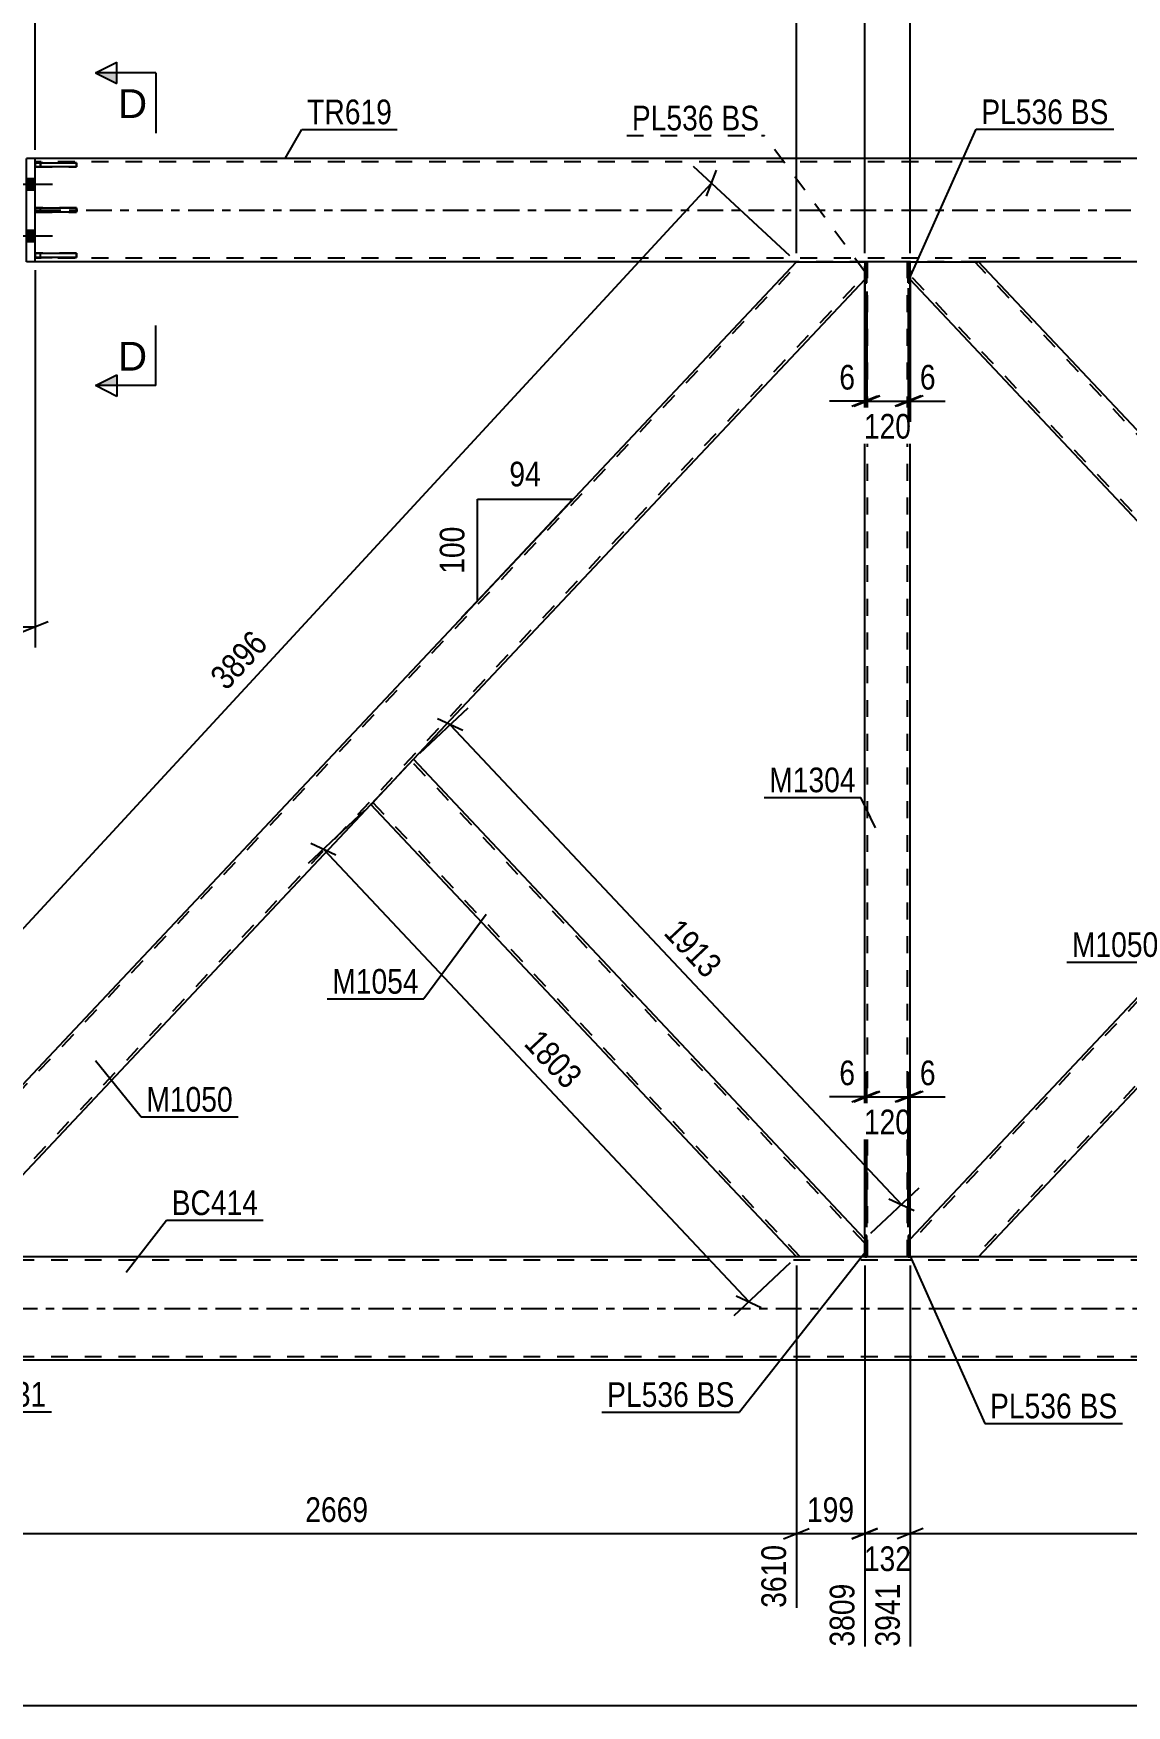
# Model space of a CAD drawing. Header units: millimetres. Extents: x -91 to 750, y -441 to 153.
# Drawn here: x -0.2 to 126.8, y -173.7 to 20.5 of the extents above; entities that cross this region are included whole.
import ezdxf

# ---------------------------------------------------------------- set-up
doc = ezdxf.new("R2010")
doc.units = ezdxf.units.MM
doc.linetypes.add('DXK_LINE_DOT2', pattern=[3.9198, 1.9599, -1.9599])
doc.linetypes.add('DXK_LINE_DOT3', pattern=[5.9187, 2.979, -0.9799, 0.9799, -0.9799])
doc.styles.add('Arial', font='ARIAL.TTF', dxfattribs={"height": 0.2})
doc.styles.add('Arial Narrow', font='ARIALN.TTF', dxfattribs={"height": 0.2})

# ---------------------------------------------------------------- blocks, each defined once
blk = doc.blocks.new('Part-761553909-5176 - 4989')
at = {"color": 2, "linetype": 'Continuous'}
for p, q in [((101.64, -6), (109.52, -6)), ((159, -58.55), (109.59, -6)), ((154.06, -63.8), (101.64, -8.06)), ((158.56, -59.01), (154.06, -63.8)), ((158.56, -59.01), (158.87, -58.68)), ((159, -58.55), (158.87, -58.68))]:
    blk.add_line(p, q, dxfattribs=at)
at = {"color": 7, "linetype": 'DXK_LINE_DOT2'}
for p, q in [((101.64, -6), (101.64, -6)), ((101.64, -8.06), (101.64, -6)), ((101.64, -6), (101.64, -6)), ((101.64, -6), (101.64, -6)), ((101.64, -6), (101.64, -6)), ((154.28, -63.57), (101.64, -7.59)), ((109.59, -6), (108.71, -6)), ((158.78, -58.78), (109.15, -6)), ((101.64, -8.06), (101.64, -8.06)), ((101.64, -8.06), (101.64, -8.06)), ((158.73, -58.83), (158.56, -59.01)), ((158.87, -58.68), (158.78, -58.78)), ((154.28, -63.57), (154.3, -63.55))]:
    blk.add_line(p, q, dxfattribs=at)
blk = doc.blocks.new('Part-761553909-5123 - 4989')
at = {"color": 2, "linetype": 'Continuous'}
for p, q in [((-1, -6), (-1, 6)), ((0, 6), (-1, 6)), ((0, -6), (0, 6)), ((0, -6), (-1, -6))]:
    blk.add_line(p, q, dxfattribs=at)
blk = doc.blocks.new('Part-761553909-5161 - 4989')
at = {"color": 2, "linetype": 'Continuous'}
for p, q in [((-18.36, -119.54), (88.42, -6)), ((88.48, -6), (96.36, -6)), ((96.36, -8.06), (43.94, -63.8)), ((-10.41, -121.6), (39, -69.05)), ((-18.36, -121.6), (-18.36, -119.54)), ((-10.48, -121.6), (-18.36, -121.6))]:
    blk.add_line(p, q, dxfattribs=at)
at = {"color": 7, "linetype": 'DXK_LINE_DOT2'}
for p, q in [((-18.36, -120), (88.86, -6)), ((-10.85, -121.6), (96.36, -7.59)), ((88.48, -6), (88.42, -6)), ((96.36, -6), (96.36, -8.06)), ((39, -69.05), (43.94, -63.8)), ((-10.48, -121.6), (-10.41, -121.6))]:
    blk.add_line(p, q, dxfattribs=at)
blk = doc.blocks.new('Part-761553909-5181 - 4989')
at = {"color": 7, "linetype": 'DXK_LINE_DOT2'}
for p, q in [((208.86, -6), (101.64, -120)), ((216.36, -7.59), (109.15, -121.6)), ((208.48, -6), (208.42, -6)), ((212.5, -6), (216.36, -6)), ((216.36, -6), (216.36, -8.06)), ((159, -58.55), (154.06, -63.8)), ((163.94, -63.8), (159, -69.05)), ((101.64, -121.6), (101.64, -119.54)), ((109.04, -121.6), (108.71, -121.6)), ((109.33, -121.6), (109.15, -121.6)), ((109.59, -121.6), (109.52, -121.6))]:
    blk.add_line(p, q, dxfattribs=at)
at = {"color": 2, "linetype": 'Continuous'}
for p, q in [((208.42, -6), (159, -58.55)), ((212.5, -6), (208.48, -6)), ((216.36, -8.06), (163.94, -63.8)), ((154.06, -63.8), (101.64, -119.54)), ((109.59, -121.6), (159, -69.05)), ((108.71, -121.6), (101.64, -121.6)), ((109.33, -121.6), (108.71, -121.6)), ((109.52, -121.6), (109.33, -121.6)), ((109.52, -121.6), (109.52, -121.6))]:
    blk.add_line(p, q, dxfattribs=at)
blk = doc.blocks.new('Part-761553909-5256 - 4989')
at = {"color": 7, "linetype": 'DXK_LINE_DOT2'}
for p, q in [((101.64, -6), (96.36, -6)), ((96.36, -8.46), (96.36, -6)), ((96.68, -121.6), (96.68, -6)), ((101.32, -121.6), (101.32, -6)), ((101.64, -8.46), (101.64, -6)), ((96.36, -121.6), (96.36, -119.14)), ((101.64, -121.6), (101.64, -119.14)), ((101.64, -121.6), (96.36, -121.6))]:
    blk.add_line(p, q, dxfattribs=at)
at = {"color": 2, "linetype": 'Continuous'}
for p, q in [((96.36, -119.14), (96.36, -8.46)), ((101.64, -119.14), (101.64, -8.46))]:
    blk.add_line(p, q, dxfattribs=at)
blk = doc.blocks.new('Part-761553909-5378 - 4989')
at = {"color": 2, "linetype": 'Continuous'}
for p, q in [((96.6, -119.14), (96.36, -119.14)), ((96.36, -119.14), (96.36, -121.6)), ((96.6, -121.6), (96.6, -119.14)), ((96.6, -121.6), (96.36, -121.6)), ((96.36, -121.6), (96.36, -121.6)), ((96.6, -121.6), (96.6, -121.6))]:
    blk.add_line(p, q, dxfattribs=at)
at = {"color": 7, "linetype": 'DXK_LINE_DOT2'}
for p, q in [((96.6, -119.14), (96.36, -119.14)), ((96.36, -121.6), (96.6, -121.6)), ((96.36, -121.6), (96.36, -121.6)), ((96.6, -121.6), (96.6, -121.6))]:
    blk.add_line(p, q, dxfattribs=at)
blk = doc.blocks.new('Part-761553909-5398 - 4989')
at = {"color": 2, "linetype": 'Continuous'}
for p, q in [((96.6, -6), (96.36, -6)), ((96.36, -6), (96.36, -8.46)), ((96.6, -8.46), (96.6, -6)), ((96.6, -8.46), (96.36, -8.46)), ((96.36, -8.46), (96.36, -8.46)), ((96.6, -8.46), (96.6, -8.46))]:
    blk.add_line(p, q, dxfattribs=at)
at = {"color": 7, "linetype": 'DXK_LINE_DOT2'}
for p, q in [((96.6, -6), (96.36, -6)), ((96.36, -8.46), (96.6, -8.46)), ((96.36, -8.46), (96.36, -8.46)), ((96.6, -8.46), (96.6, -8.46))]:
    blk.add_line(p, q, dxfattribs=at)
blk = doc.blocks.new('Part-761553909-5286 - 4989')
at = {"color": 2, "linetype": 'Continuous'}
for p, q in [((39.44, -68.59), (43.94, -63.8)), ((96.36, -119.54), (43.94, -63.8)), ((39, -69.05), (39.13, -68.92)), ((88.42, -121.6), (39, -69.05)), ((39.13, -68.92), (39.44, -68.59)), ((96.36, -121.6), (88.48, -121.6))]:
    blk.add_line(p, q, dxfattribs=at)
at = {"color": 7, "linetype": 'DXK_LINE_DOT2'}
for p, q in [((96.36, -120), (43.72, -64.03)), ((39.13, -68.92), (39.36, -68.68)), ((39.22, -68.82), (39.24, -68.8)), ((88.86, -121.6), (39.22, -68.82)), ((39.27, -68.77), (39.44, -68.59)), ((96.36, -121.6), (96.36, -119.54)), ((96.36, -119.54), (96.36, -119.54)), ((88.48, -121.6), (88.42, -121.6)), ((96.36, -121.6), (96.36, -121.6)), ((96.36, -121.6), (96.36, -121.6)), ((96.36, -121.6), (96.36, -121.6))]:
    blk.add_line(p, q, dxfattribs=at)
blk = doc.blocks.new('Part-761553909-5339 - 4989')
at = {"color": 2, "linetype": 'Continuous'}
for p, q in [((217, 6), (0, 6)), ((88.48, -6), (0, -6)), ((101.4, -6), (96.6, -6)), ((208.48, -6), (109.52, -6))]:
    blk.add_line(p, q, dxfattribs=at)
at = {"color": 7, "linetype": 'DXK_LINE_DOT2'}
for p, q in [((0, -6), (0, 6)), ((718, 5.6), (0, 5.6)), ((718, -5.6), (0, -5.6)), ((96.6, -6), (88.48, -6)), ((109.52, -6), (101.4, -6))]:
    blk.add_line(p, q, dxfattribs=at)
at = {"color": 7, "linetype": 'DXK_LINE_DOT3'}
blk.add_line((0, 0), (718, 0), dxfattribs=at)
blk = doc.blocks.new('Part-761553909-5344 - 4989')
at = {"color": 7, "linetype": 'DXK_LINE_DOT2'}
for p, q in [((678, -122), (-56, -122)), ((678, -121.6), (88.48, -121.6)), ((96.6, -121.6), (88.48, -121.6)), ((109.52, -121.6), (101.4, -121.6)), ((678, -133.2), (-56, -133.2)), ((678, -133.6), (-37.15, -133.6))]:
    blk.add_line(p, q, dxfattribs=at)
at = {"color": 2, "linetype": 'Continuous'}
for p, q in [((88.48, -121.6), (-10.48, -121.6)), ((101.4, -121.6), (96.6, -121.6)), ((208.48, -121.6), (109.52, -121.6)), ((212.5, -133.6), (-8.43, -133.6))]:
    blk.add_line(p, q, dxfattribs=at)
at = {"color": 7, "linetype": 'DXK_LINE_DOT3'}
blk.add_line((-56, -127.6), (678, -127.6), dxfattribs=at)
blk = doc.blocks.new('Part-761553909-5345 - 4989')
at = {"color": 2, "linetype": 'Continuous'}
for p, q in [((0, 0.24), (4.8, 0.24)), ((0, 0.24), (0, -0.24)), ((4.8, 0.24), (4.8, -0.24)), ((4.8, -0.24), (0, -0.24))]:
    blk.add_line(p, q, dxfattribs=at)
at = {"color": 7, "linetype": 'DXK_LINE_DOT2'}
blk.add_line((0.6, -0.24), (0.6, 0.24), dxfattribs=at)
blk = doc.blocks.new('Part-761553909-5346 - 4989')
at = {"color": 2, "linetype": 'Continuous'}
for p, q in [((0, 5.5), (4.8, 5.5)), ((0, 5.5), (0, 5.02)), ((4.8, 5.02), (0, 5.02)), ((4.8, 5.5), (4.8, 5.02))]:
    blk.add_line(p, q, dxfattribs=at)
at = {"color": 7, "linetype": 'DXK_LINE_DOT2'}
blk.add_line((0.6, 5.02), (0.6, 5.5), dxfattribs=at)
blk = doc.blocks.new('Part-761553909-5347 - 4989')
at = {"color": 2, "linetype": 'Continuous'}
for p, q in [((0, -5.5), (0, -5.02)), ((0, -5.02), (4.8, -5.02)), ((4.8, -5.5), (0, -5.5)), ((4.8, -5.02), (4.8, -5.5))]:
    blk.add_line(p, q, dxfattribs=at)
at = {"color": 7, "linetype": 'DXK_LINE_DOT2'}
blk.add_line((0.6, -5.5), (0.6, -5.02), dxfattribs=at)
blk = doc.blocks.new('Part-761553909-5348 - 4989')
at = {"color": 7, "linetype": 'DXK_LINE_DOT2'}
for p, q in [((4.8, 0.24), (0, 0.24)), ((0, 0.24), (0, -0.24)), ((0.6, -0.24), (0.6, 0.24)), ((4.8, -0.24), (4.8, 0.24)), ((0, -0.24), (4.8, -0.24))]:
    blk.add_line(p, q, dxfattribs=at)
blk = doc.blocks.new('Part-761553909-5349 - 4989')
at = {"color": 7, "linetype": 'DXK_LINE_DOT2'}
for p, q in [((4.8, 5.5), (0, 5.5)), ((0, 5.5), (0, 5.02)), ((0, 5.02), (4.8, 5.02)), ((0.6, 5.5), (0.6, 5.02)), ((4.8, 5.02), (4.8, 5.5))]:
    blk.add_line(p, q, dxfattribs=at)
blk = doc.blocks.new('Part-761553909-5350 - 4989')
at = {"color": 7, "linetype": 'DXK_LINE_DOT2'}
for p, q in [((4.8, -5.02), (0, -5.02)), ((0, -5.02), (0, -5.5)), ((0, -5.5), (4.8, -5.5)), ((0.6, -5.5), (0.6, -5.02)), ((4.8, -5.5), (4.8, -5.02))]:
    blk.add_line(p, q, dxfattribs=at)
blk = doc.blocks.new('Part-761553909-5373 - 4989')
at = {"color": 7, "linetype": 'DXK_LINE_DOT2'}
for p, q in [((96.36, -121.6), (96.36, -119.14)), ((96.6, -119.14), (96.36, -119.14)), ((96.36, -119.14), (96.6, -119.14)), ((96.6, -121.6), (96.6, -119.14)), ((96.36, -121.6), (96.6, -121.6)), ((96.6, -121.6), (96.36, -121.6)), ((96.36, -121.6), (96.36, -121.6)), ((96.6, -121.6), (96.6, -121.6))]:
    blk.add_line(p, q, dxfattribs=at)
blk = doc.blocks.new('Part-761553909-5383 - 4989')
at = {"color": 2, "linetype": 'Continuous'}
for p, q in [((101.64, -119.14), (101.4, -119.14)), ((101.4, -119.14), (101.4, -121.6)), ((101.64, -121.6), (101.64, -119.14)), ((101.64, -121.6), (101.4, -121.6)), ((101.4, -121.6), (101.4, -121.6)), ((101.64, -121.6), (101.64, -121.6))]:
    blk.add_line(p, q, dxfattribs=at)
at = {"color": 7, "linetype": 'DXK_LINE_DOT2'}
for p, q in [((101.64, -119.14), (101.4, -119.14)), ((101.4, -121.6), (101.64, -121.6)), ((101.4, -121.6), (101.4, -121.6)), ((101.64, -121.6), (101.64, -121.6))]:
    blk.add_line(p, q, dxfattribs=at)
blk = doc.blocks.new('Part-761553909-5388 - 4989')
at = {"color": 7, "linetype": 'DXK_LINE_DOT2'}
for p, q in [((101.4, -121.6), (101.4, -119.14)), ((101.64, -119.14), (101.4, -119.14)), ((101.4, -119.14), (101.64, -119.14)), ((101.64, -121.6), (101.64, -119.14)), ((101.4, -121.6), (101.64, -121.6)), ((101.64, -121.6), (101.4, -121.6)), ((101.4, -121.6), (101.4, -121.6)), ((101.64, -121.6), (101.64, -121.6))]:
    blk.add_line(p, q, dxfattribs=at)
blk = doc.blocks.new('Part-761553909-5393 - 4989')
at = {"color": 7, "linetype": 'DXK_LINE_DOT2'}
for p, q in [((96.36, -8.46), (96.36, -6)), ((96.6, -6), (96.36, -6)), ((96.36, -6), (96.6, -6)), ((96.6, -8.46), (96.6, -6)), ((96.36, -8.46), (96.6, -8.46)), ((96.6, -8.46), (96.36, -8.46)), ((96.36, -8.46), (96.36, -8.46)), ((96.6, -8.46), (96.6, -8.46))]:
    blk.add_line(p, q, dxfattribs=at)
blk = doc.blocks.new('Part-761553909-5403 - 4989')
at = {"color": 2, "linetype": 'Continuous'}
for p, q in [((101.64, -6), (101.4, -6)), ((101.4, -6), (101.4, -8.46)), ((101.64, -8.46), (101.64, -6)), ((101.64, -8.46), (101.4, -8.46)), ((101.4, -8.46), (101.4, -8.46)), ((101.64, -8.46), (101.64, -8.46))]:
    blk.add_line(p, q, dxfattribs=at)
at = {"color": 7, "linetype": 'DXK_LINE_DOT2'}
for p, q in [((101.64, -6), (101.4, -6)), ((101.4, -8.46), (101.64, -8.46)), ((101.4, -8.46), (101.4, -8.46)), ((101.64, -8.46), (101.64, -8.46))]:
    blk.add_line(p, q, dxfattribs=at)
blk = doc.blocks.new('Part-761553909-5408 - 4989')
at = {"color": 7, "linetype": 'DXK_LINE_DOT2'}
for p, q in [((101.4, -8.46), (101.4, -6)), ((101.64, -6), (101.4, -6)), ((101.4, -6), (101.64, -6)), ((101.64, -8.46), (101.64, -6)), ((101.4, -8.46), (101.64, -8.46)), ((101.64, -8.46), (101.4, -8.46)), ((101.4, -8.46), (101.4, -8.46)), ((101.64, -8.46), (101.64, -8.46))]:
    blk.add_line(p, q, dxfattribs=at)
blk = doc.blocks.new('Bolt-761553909-5415 - 4989')
at = {"linetype": 'Continuous'}
for points in [[(-1, 3.66), (-1, 2.34), (0, 2.34), (0, 3.66)], [(-1, 3.66), (-1, 2.34), (0, 2.34), (0, 3.66)], [(-1, -2.34), (-1, -3.66), (0, -3.66), (0, -2.34)], [(-1, -2.34), (-1, -3.66), (0, -3.66), (0, -2.34)]]:
    blk.add_hatch(color=1, dxfattribs=at).paths.add_polyline_path(points)
at = {"color": 1, "linetype": 'Continuous'}
for p, q in [((-2.76, 3), (2, 3)), ((-2.76, 3), (2, 3)), ((-1, 3.66), (0, 3.66)), ((-1, 3.66), (0, 3.66)), ((-1, 2.34), (0, 2.34)), ((-1, 2.34), (0, 2.34)), ((-2.76, -3), (2, -3)), ((-2.76, -3), (2, -3)), ((-1, -2.34), (0, -2.34)), ((-1, -2.34), (0, -2.34)), ((-1, -3.66), (0, -3.66)), ((-1, -3.66), (0, -3.66))]:
    blk.add_line(p, q, dxfattribs=at)
blk = doc.blocks.new('StraightDimension-761553909-11848 - 4989')
at = {"color": 7, "linetype": 'Continuous'}
for p, q in [((88.42, -5), (88.42, 43.71)), ((0, 7), (0, 38.22)), ((1.5, 35.69), (-1.5, 34.49)), ((0, 35.09), (88.42, 35.09)), ((86.92, 34.49), (89.92, 35.69))]:
    blk.add_line(p, q, dxfattribs=at)
at = {"color": 0, "linetype": 'Continuous'}
for points in [[(87.82, 44.31), (83.62, 44.31), (83.62, 35.79), (87.82, 35.79)], [(-0.6, 38.82), (-4.8, 38.82), (-4.8, 35.79), (-0.6, 35.79)]]:
    blk.add_wipeout(points, dxfattribs=at)
at = {"color": 0}
blk.add_wipeout([(48.46, 35.84), (48.46, 40.04), (39.95, 40.04), (39.95, 35.84)], dxfattribs=at)
at = {"color": 3, "linetype": 'Continuous', "style": 'Arial Narrow'}
for s, height, p in [('2210', 2.863, (87.22, 36.39)), ('0', 2.86, (-1.2, 36.39))]:
    blk.add_text(s, height=height, rotation=90.0002, dxfattribs=at).set_placement(p)
at = {"color": 3, "style": 'Arial Narrow'}
blk.add_text('2210', height=2.863, dxfattribs=at).set_placement((40.55, 36.44))
blk = doc.blocks.new('StraightDimension-761553909-10846 - 4989')
at = {"color": 7, "linetype": 'Continuous'}
for p, q in [((96.36, -122.6), (96.36, -166.87)), ((101.64, -122.6), (101.64, -166.87)), ((94.86, -154.35), (97.86, -153.15)), ((103.14, -153.15), (100.14, -154.35)), ((96.36, -153.75), (101.64, -153.75))]:
    blk.add_line(p, q, dxfattribs=at)
at = {"color": 0}
blk.add_wipeout([(102.34, -158.7), (102.34, -154.5), (95.66, -154.5), (95.66, -158.7)], dxfattribs=at)
at = {"color": 0, "linetype": 'Continuous'}
blk.add_wipeout([(101.04, -158.95), (96.84, -158.95), (96.84, -167.47), (101.04, -167.47)], dxfattribs=at)
at = {"color": 3, "style": 'Arial Narrow'}
blk.add_text('132', height=2.863, dxfattribs=at).set_placement((96.26, -158.1))
at = {"color": 3, "linetype": 'Continuous', "style": 'Arial Narrow'}
blk.add_text('3941', height=2.863, rotation=90.0002, dxfattribs=at).set_placement((100.44, -166.87))
blk = doc.blocks.new('StraightDimension-761553909-11507 - 4989')
at = {"color": 7, "linetype": 'Continuous'}
for p, q in [((96.36, -7), (96.36, -24.6)), ((96.6, -9.46), (96.6, -24.6)), ((94.86, -22.8), (97.86, -21.6)), ((98.1, -21.6), (95.1, -22.8)), ((96.36, -22.2), (96.6, -22.2))]:
    blk.add_line(p, q, dxfattribs=at)
at = {"color": 0}
blk.add_wipeout([(95.84, -21.45), (95.84, -17.25), (92.81, -17.25), (92.81, -21.45)], dxfattribs=at)
at = {"color": 7, "linetype": 'Continuous'}
blk.add_line((96.36, -22.2), (92.28, -22.2), dxfattribs=at)
blk.add_line((96.36, -22.2), (92.28, -22.2), dxfattribs=at)
at = {"color": 3, "style": 'Arial Narrow'}
blk.add_text('6', height=2.86, dxfattribs=at).set_placement((93.41, -20.85))
blk = doc.blocks.new('StraightDimension-761553909-10847 - 4989')
at = {"color": 7, "linetype": 'Continuous'}
for p, q in [((88.42, -122.6), (88.42, -162.37)), ((96.36, -122.6), (96.36, -166.87)), ((86.92, -154.35), (89.92, -153.15)), ((97.86, -153.15), (94.86, -154.35)), ((88.42, -153.75), (96.36, -153.75))]:
    blk.add_line(p, q, dxfattribs=at)
at = {"color": 0}
blk.add_wipeout([(95.73, -153), (95.73, -148.8), (89.05, -148.8), (89.05, -153)], dxfattribs=at)
at = {"color": 0, "linetype": 'Continuous'}
blk.add_wipeout([(95.76, -158.95), (91.56, -158.95), (91.56, -167.47), (95.76, -167.47)], dxfattribs=at)
at = {"color": 3, "style": 'Arial Narrow'}
blk.add_text('199', height=2.863, dxfattribs=at).set_placement((89.65, -152.4))
at = {"color": 3, "linetype": 'Continuous', "style": 'Arial Narrow'}
blk.add_text('3809', height=2.863, rotation=90.0002, dxfattribs=at).set_placement((95.16, -166.87))
blk = doc.blocks.new('StraightDimension-761553909-5480 - 4989')
at = {"color": 7, "linetype": 'Continuous'}
for p, q in [((96.36, -118.14), (96.36, -100.16)), ((96.6, -118.14), (96.6, -100.16)), ((94.86, -103.61), (97.86, -102.41)), ((98.1, -102.41), (95.1, -103.61)), ((96.36, -103.01), (96.6, -103.01))]:
    blk.add_line(p, q, dxfattribs=at)
at = {"color": 0}
blk.add_wipeout([(95.84, -102.26), (95.84, -98.06), (92.81, -98.06), (92.81, -102.26)], dxfattribs=at)
at = {"color": 7, "linetype": 'Continuous'}
blk.add_line((96.36, -103.01), (92.28, -103.01), dxfattribs=at)
blk.add_line((96.36, -103.01), (92.28, -103.01), dxfattribs=at)
at = {"color": 3, "style": 'Arial Narrow'}
blk.add_text('6', height=2.86, dxfattribs=at).set_placement((93.41, -101.66))
blk = doc.blocks.new('StraightDimension-761553909-6380 - 4989')
at = {"color": 7, "linetype": 'Continuous'}
for p, q in [((0, -7), (0, -50.8)), ((-56, -120.6), (-56, -45.55)), ((-54.5, -47.8), (-57.5, -49)), ((-56, -48.4), (0, -48.4)), ((-1.5, -49), (1.5, -47.8))]:
    blk.add_line(p, q, dxfattribs=at)
at = {"color": 0}
blk.add_wipeout([(-23.74, -47.65), (-23.74, -43.45), (-32.26, -43.45), (-32.26, -47.65)], dxfattribs=at)
at = {"color": 3, "style": 'Arial Narrow'}
blk.add_text('1400', height=2.863, dxfattribs=at).set_placement((-31.66, -47.05))
blk = doc.blocks.new('StraightDimension-761553909-6417 - 4989')
at = {"color": 7, "linetype": 'Continuous'}
for p, q in [((87.68, -5.32), (76.46, 5.04)), ((77.98, 1.6), (79.13, 4.62)), ((-27.19, -111.38), (78.56, 3.11)), ((-19.09, -118.86), (-29.29, -109.45)), ((-26.62, -109.87), (-27.77, -112.89))]:
    blk.add_line(p, q, dxfattribs=at)
at = {"color": 0}
blk.add_wipeout([(28.02, -50.5), (24.93, -47.65), (19.16, -53.9), (22.24, -56.75)], dxfattribs=at)
at = {"color": 3, "style": 'Arial Narrow'}
blk.add_text('3896', height=2.863, rotation=47.2747, dxfattribs=at).set_placement((22.21, -55.91))
blk = doc.blocks.new('StraightDimension-761553909-5540 - 4989')
at = {"color": 7, "linetype": 'Continuous'}
for p, q in [((44.67, -63.11), (50.28, -57.84)), ((49.67, -60.47), (46.74, -59.11)), ((48.21, -59.79), (100.62, -115.53)), ((97.09, -118.85), (102.7, -113.58)), ((99.16, -114.85), (102.09, -116.21))]:
    blk.add_line(p, q, dxfattribs=at)
at = {"color": 0}
blk.add_wipeout([(77.88, -90.25), (80.94, -87.37), (75.11, -81.17), (72.05, -84.04)], dxfattribs=at)
at = {"color": 3, "style": 'Arial Narrow'}
blk.add_text('1913', height=2.863, rotation=-46.7591, dxfattribs=at).set_placement((72.89, -84.07))
blk = doc.blocks.new('StraightDimension-761553909-5491 - 4989')
at = {"color": 7, "linetype": 'Continuous'}
for p, q in [((96.6, -118.14), (96.6, -100.61)), ((101.4, -118.14), (101.4, -100.61)), ((95.1, -103.61), (98.1, -102.41)), ((102.9, -102.41), (99.9, -103.61)), ((96.6, -103.01), (101.4, -103.01))]:
    blk.add_line(p, q, dxfattribs=at)
at = {"color": 0}
blk.add_wipeout([(102.34, -107.96), (102.34, -103.76), (95.66, -103.76), (95.66, -107.96)], dxfattribs=at)
at = {"color": 3, "style": 'Arial Narrow'}
blk.add_text('120', height=2.863, dxfattribs=at).set_placement((96.26, -107.36))
blk = doc.blocks.new('StraightDimension-761553909-5506 - 4989')
at = {"color": 7, "linetype": 'Continuous'}
for p, q in [((101.4, -118.14), (101.4, -100.16)), ((101.64, -118.14), (101.64, -100.16)), ((99.9, -103.61), (102.9, -102.41)), ((103.14, -102.41), (100.14, -103.61)), ((101.4, -103.01), (101.64, -103.01))]:
    blk.add_line(p, q, dxfattribs=at)
at = {"color": 0}
blk.add_wipeout([(105.19, -102.26), (105.19, -98.06), (102.17, -98.06), (102.17, -102.26)], dxfattribs=at)
at = {"color": 7, "linetype": 'Continuous'}
blk.add_line((101.64, -103.01), (105.72, -103.01), dxfattribs=at)
blk.add_line((101.64, -103.01), (105.72, -103.01), dxfattribs=at)
at = {"color": 3, "style": 'Arial Narrow'}
blk.add_text('6', height=2.86, dxfattribs=at).set_placement((102.77, -101.66))
blk = doc.blocks.new('AngleDimension-761553909-5554 - 4989')
at = {"color": 7, "linetype": 'Continuous'}
for p, q in [((51.36, -33.6), (62.46, -33.6)), ((51.36, -45.41), (62.46, -33.6)), ((51.36, -45.41), (51.36, -33.6)), ((49.53, -47.35), (51.36, -45.41))]:
    blk.add_line(p, q, dxfattribs=at)
at = {"color": 0}
for points in [[(59.33, -32.7), (59.33, -28.5), (54.48, -28.5), (54.48, -32.7)], [(50.46, -36.16), (46.26, -36.16), (46.26, -42.85), (50.46, -42.85)]]:
    blk.add_wipeout(points, dxfattribs=at)
at = {"color": 3, "style": 'Arial Narrow'}
blk.add_text('94', height=2.863, dxfattribs=at).set_placement((55.08, -32.1))
blk.add_text('100', height=2.863, rotation=90.0002, dxfattribs=at).set_placement((49.86, -42.25))
blk = doc.blocks.new('StraightDimension-761553909-5590 - 4989')
at = {"color": 7, "linetype": 'Continuous'}
for p, q in [((38.27, -69.74), (31.72, -75.9)), ((34.93, -74.94), (32, -73.58)), ((33.47, -74.26), (82.88, -126.8)), ((87.69, -122.29), (81.14, -128.45)), ((81.42, -126.12), (84.35, -127.48))]:
    blk.add_line(p, q, dxfattribs=at)
at = {"color": 0}
blk.add_wipeout([(61.64, -103.12), (64.7, -100.24), (58.87, -94.04), (55.81, -96.92)], dxfattribs=at)
at = {"color": 3, "style": 'Arial Narrow'}
blk.add_text('1803', height=2.863, rotation=-46.7591, dxfattribs=at).set_placement((56.66, -96.94))
blk = doc.blocks.new('StraightDimension-761553909-10845 - 4989')
at = {"color": 7, "linetype": 'Continuous'}
for p, q in [((101.64, -122.6), (101.64, -166.87)), ((208.42, -122.6), (208.42, -162.37)), ((103.14, -153.15), (100.14, -154.35)), ((206.92, -154.35), (209.92, -153.15)), ((101.64, -153.75), (208.42, -153.75))]:
    blk.add_line(p, q, dxfattribs=at)
at = {"color": 0}
blk.add_wipeout([(159.28, -153), (159.28, -148.8), (150.77, -148.8), (150.77, -153)], dxfattribs=at)
at = {"color": 0, "linetype": 'Continuous'}
blk.add_wipeout([(207.82, -154.45), (203.62, -154.45), (203.62, -162.97), (207.82, -162.97)], dxfattribs=at)
at = {"color": 3, "style": 'Arial Narrow'}
blk.add_text('2669', height=2.863, dxfattribs=at).set_placement((151.37, -152.4))
at = {"color": 3, "linetype": 'Continuous', "style": 'Arial Narrow'}
blk.add_text('6610', height=2.863, rotation=90.0002, dxfattribs=at).set_placement((207.22, -162.37))
blk = doc.blocks.new('StraightDimension-761553909-6260 - 4989')
at = {"color": 7, "linetype": 'Continuous'}
blk.add_line((-56, -173.73), (718, -173.73), dxfattribs=at)
blk = doc.blocks.new('StraightDimension-761553909-11506 - 4989')
at = {"color": 7, "linetype": 'Continuous'}
for p, q in [((96.6, -9.46), (96.6, -25.05)), ((101.4, -9.08), (101.4, -25.05)), ((95.1, -22.8), (98.1, -21.6)), ((96.6, -22.2), (101.4, -22.2)), ((102.9, -21.6), (99.9, -22.8))]:
    blk.add_line(p, q, dxfattribs=at)
at = {"color": 0}
blk.add_wipeout([(102.34, -27.15), (102.34, -22.95), (95.66, -22.95), (95.66, -27.15)], dxfattribs=at)
at = {"color": 3, "style": 'Arial Narrow'}
blk.add_text('120', height=2.863, dxfattribs=at).set_placement((96.26, -26.55))
blk = doc.blocks.new('StraightDimension-761553909-11847 - 4989')
at = {"color": 7, "linetype": 'Continuous'}
for p, q in [((96.36, -5), (96.36, 48.21)), ((88.42, -5), (88.42, 43.71)), ((86.92, 34.49), (89.92, 35.69)), ((88.42, 35.09), (96.36, 35.09)), ((97.86, 35.69), (94.86, 34.49))]:
    blk.add_line(p, q, dxfattribs=at)
at = {"color": 0}
blk.add_wipeout([(95.73, 35.84), (95.73, 40.04), (89.05, 40.04), (89.05, 35.84)], dxfattribs=at)
at = {"color": 0, "linetype": 'Continuous'}
blk.add_wipeout([(95.76, 48.81), (91.56, 48.81), (91.56, 40.29), (95.76, 40.29)], dxfattribs=at)
at = {"color": 3, "linetype": 'Continuous', "style": 'Arial Narrow'}
blk.add_text('2409', height=2.863, rotation=90.0002, dxfattribs=at).set_placement((95.16, 40.89))
at = {"color": 3, "style": 'Arial Narrow'}
blk.add_text('199', height=2.863, dxfattribs=at).set_placement((89.65, 36.44))
blk = doc.blocks.new('StraightDimension-761553909-10848 - 4989')
at = {"color": 7, "linetype": 'Continuous'}
for p, q in [((-18.36, -122.6), (-18.36, -160.54)), ((88.42, -122.6), (88.42, -162.37)), ((-16.86, -153.15), (-19.86, -154.35)), ((86.92, -154.35), (89.92, -153.15)), ((-18.36, -153.75), (88.42, -153.75))]:
    blk.add_line(p, q, dxfattribs=at)
at = {"color": 0}
blk.add_wipeout([(39.28, -153), (39.28, -148.8), (30.77, -148.8), (30.77, -153)], dxfattribs=at)
at = {"color": 0, "linetype": 'Continuous'}
blk.add_wipeout([(87.82, -154.45), (83.62, -154.45), (83.62, -162.97), (87.82, -162.97)], dxfattribs=at)
at = {"color": 3, "style": 'Arial Narrow'}
blk.add_text('2669', height=2.863, dxfattribs=at).set_placement((31.37, -152.4))
at = {"color": 3, "linetype": 'Continuous', "style": 'Arial Narrow'}
blk.add_text('3610', height=2.863, rotation=90.0002, dxfattribs=at).set_placement((87.22, -162.37))
blk = doc.blocks.new('StraightDimension-761553909-11505 - 4989')
at = {"color": 7, "linetype": 'Continuous'}
for p, q in [((101.64, -7), (101.64, -24.6)), ((101.4, -9.08), (101.4, -24.6)), ((99.9, -22.8), (102.9, -21.6)), ((103.14, -21.6), (100.14, -22.8)), ((101.4, -22.2), (101.64, -22.2))]:
    blk.add_line(p, q, dxfattribs=at)
at = {"color": 0}
blk.add_wipeout([(105.19, -21.45), (105.19, -17.25), (102.17, -17.25), (102.17, -21.45)], dxfattribs=at)
at = {"color": 7, "linetype": 'Continuous'}
blk.add_line((101.64, -22.2), (105.72, -22.2), dxfattribs=at)
blk.add_line((101.64, -22.2), (105.72, -22.2), dxfattribs=at)
at = {"color": 3, "style": 'Arial Narrow'}
blk.add_text('6', height=2.86, dxfattribs=at).set_placement((102.77, -20.85))
blk = doc.blocks.new('StraightDimension-761553909-11845 - 4989')
at = {"color": 7, "linetype": 'Continuous'}
for p, q in [((101.64, -5), (101.64, 43.71)), ((208.42, -5), (208.42, 43.71)), ((103.14, 35.69), (100.14, 34.49)), ((101.64, 35.09), (208.42, 35.09)), ((206.92, 34.49), (209.92, 35.69))]:
    blk.add_line(p, q, dxfattribs=at)
at = {"color": 0, "linetype": 'Continuous'}
blk.add_wipeout([(207.82, 44.31), (203.62, 44.31), (203.62, 35.79), (207.82, 35.79)], dxfattribs=at)
at = {"color": 0}
blk.add_wipeout([(159.29, 35.84), (159.29, 40.04), (150.77, 40.04), (150.77, 35.84)], dxfattribs=at)
at = {"color": 3, "linetype": 'Continuous', "style": 'Arial Narrow'}
blk.add_text('5210', height=2.863, rotation=90.0002, dxfattribs=at).set_placement((207.22, 36.39))
at = {"color": 3, "style": 'Arial Narrow'}
blk.add_text('2669', height=2.863, dxfattribs=at).set_placement((151.37, 36.44))
blk = doc.blocks.new('StraightDimension-761553909-11846 - 4989')
at = {"color": 7, "linetype": 'Continuous'}
for p, q in [((96.36, -5), (96.36, 48.21)), ((101.64, -5), (101.64, 43.71)), ((94.86, 34.49), (97.86, 35.69)), ((96.36, 35.09), (101.64, 35.09)), ((103.14, 35.69), (100.14, 34.49))]:
    blk.add_line(p, q, dxfattribs=at)
at = {"color": 0, "linetype": 'Continuous'}
blk.add_wipeout([(101.04, 44.31), (96.84, 44.31), (96.84, 35.79), (101.04, 35.79)], dxfattribs=at)
at = {"color": 0}
blk.add_wipeout([(102.34, 30.14), (102.34, 34.34), (95.66, 34.34), (95.66, 30.14)], dxfattribs=at)
at = {"color": 3, "linetype": 'Continuous', "style": 'Arial Narrow'}
blk.add_text('2541', height=2.863, rotation=90.0002, dxfattribs=at).set_placement((100.44, 36.39))
at = {"color": 3, "style": 'Arial Narrow'}
blk.add_text('132', height=2.863, dxfattribs=at).set_placement((96.26, 30.74))
blk = doc.blocks.new('MarkSet-761553909-6676 - 4989')
at = {"color": 0}
blk.add_wipeout([(119.4, 9.98), (119.4, 12.98), (109.9, 12.98), (109.9, 9.98)], dxfattribs=at)
blk.add_wipeout([(119.4, 9.98), (119.4, 12.98), (109.9, 12.98), (109.9, 9.98)], dxfattribs=at)
at = {"color": 30, "linetype": 'Continuous'}
blk.add_line((101.58, -7.96), (109.3, 9.38), dxfattribs=at)
at = {"color": 3, "style": 'Arial Narrow'}
blk.add_text('PL536', height=2.863, dxfattribs=at).set_placement((109.9, 9.98))
at = {"color": 0}
blk.add_wipeout([(124.69, 9.98), (124.69, 12.98), (120.3, 12.98), (120.3, 9.98)], dxfattribs=at)
blk.add_wipeout([(124.69, 9.98), (124.69, 12.98), (120.3, 12.98), (120.3, 9.98)], dxfattribs=at)
at = {"color": 30, "linetype": 'Continuous'}
blk.add_line((109.3, 9.38), (125.29, 9.38), dxfattribs=at)
at = {"color": 3, "style": 'Arial Narrow'}
blk.add_text('BS', height=2.863, dxfattribs=at).set_placement((120.3, 9.98))
blk = doc.blocks.new('Mark-761553909-5177 - 4989')
at = {"color": 0}
blk.add_wipeout([(130.48, -86.76), (130.48, -83.76), (120.43, -83.76), (120.43, -86.76)], dxfattribs=at)
blk.add_wipeout([(130.48, -86.76), (130.48, -83.76), (120.43, -83.76), (120.43, -86.76)], dxfattribs=at)
at = {"color": 30, "linetype": 'Continuous'}
for p in [(119.83, -87.36), (130.62, -89.43)]:
    blk.add_line(p, (131.08, -87.36), dxfattribs=at)
at = {"color": 3, "style": 'Arial Narrow'}
blk.add_text('M1050', height=2.863, dxfattribs=at).set_placement((120.43, -86.76))
blk = doc.blocks.new('Mark-761553909-5134 - 4989')
at = {"color": 0}
blk.add_wipeout([(1.29, -139), (1.29, -136), (-4.56, -136), (-4.56, -139)], dxfattribs=at)
blk.add_wipeout([(1.29, -139), (1.29, -136), (-4.56, -136), (-4.56, -139)], dxfattribs=at)
at = {"color": 30, "linetype": 'Continuous'}
for p, q in [((-9.53, -134), (-5.16, -139.6)), ((-5.16, -139.6), (1.89, -139.6))]:
    blk.add_line(p, q, dxfattribs=at)
at = {"color": 3, "style": 'Arial Narrow'}
blk.add_text('P31', height=2.863, dxfattribs=at).set_placement((-4.56, -139))
blk = doc.blocks.new('Mark-761553909-5157 - 4989')
at = {"color": 0}
blk.add_wipeout([(22.96, -104.74), (22.96, -101.74), (12.91, -101.74), (12.91, -104.74)], dxfattribs=at)
blk.add_wipeout([(22.96, -104.74), (22.96, -101.74), (12.91, -101.74), (12.91, -104.74)], dxfattribs=at)
at = {"color": 30, "linetype": 'Continuous'}
for p, q in [((7.01, -98.8), (12.31, -105.34)), ((12.31, -105.34), (23.56, -105.34))]:
    blk.add_line(p, q, dxfattribs=at)
at = {"color": 3, "style": 'Arial Narrow'}
blk.add_text('M1050', height=2.863, dxfattribs=at).set_placement((12.91, -104.74))
blk = doc.blocks.new('Mark-761553909-5252 - 4989')
at = {"color": 0}
blk.add_wipeout([(95.32, -67.63), (95.32, -64.63), (85.27, -64.63), (85.27, -67.63)], dxfattribs=at)
blk.add_wipeout([(95.32, -67.63), (95.32, -64.63), (85.27, -64.63), (85.27, -67.63)], dxfattribs=at)
at = {"color": 30, "linetype": 'Continuous'}
for p in [(84.67, -68.23), (97.63, -71.77)]:
    blk.add_line(p, (95.92, -68.23), dxfattribs=at)
at = {"color": 3, "style": 'Arial Narrow'}
blk.add_text('M1304', height=2.863, dxfattribs=at).set_placement((85.27, -67.63))
blk = doc.blocks.new('Mark-761553909-5282 - 4989')
at = {"color": 0}
blk.add_wipeout([(44.56, -91.03), (44.56, -88.03), (34.51, -88.03), (34.51, -91.03)], dxfattribs=at)
blk.add_wipeout([(44.56, -91.03), (44.56, -88.03), (34.51, -88.03), (34.51, -91.03)], dxfattribs=at)
at = {"color": 30, "linetype": 'Continuous'}
for p in [(52.37, -81.84), (33.91, -91.63)]:
    blk.add_line(p, (45.16, -91.63), dxfattribs=at)
at = {"color": 3, "style": 'Arial Narrow'}
blk.add_text('M1054', height=2.863, dxfattribs=at).set_placement((34.51, -91.03))
blk = doc.blocks.new('Mark-761553909-5335 - 4989')
at = {"color": 0}
blk.add_wipeout([(41.45, 9.97), (41.45, 12.97), (31.59, 12.97), (31.59, 9.97)], dxfattribs=at)
blk.add_wipeout([(41.45, 9.97), (41.45, 12.97), (31.59, 12.97), (31.59, 9.97)], dxfattribs=at)
at = {"color": 30, "linetype": 'Continuous'}
for p, q in [((29.04, 6), (30.99, 9.37)), ((30.99, 9.37), (42.05, 9.37))]:
    blk.add_line(p, q, dxfattribs=at)
at = {"color": 3, "style": 'Arial Narrow'}
blk.add_text('TR619', height=2.863, dxfattribs=at).set_placement((31.59, 9.97))
blk = doc.blocks.new('Mark-761553909-5340 - 4989')
at = {"color": 0}
blk.add_wipeout([(25.89, -116.75), (25.89, -113.75), (15.85, -113.75), (15.85, -116.75)], dxfattribs=at)
blk.add_wipeout([(25.89, -116.75), (25.89, -113.75), (15.85, -113.75), (15.85, -116.75)], dxfattribs=at)
at = {"color": 30, "linetype": 'Continuous'}
for p, q in [((10.56, -123.37), (15.25, -117.35)), ((15.25, -117.35), (26.49, -117.35))]:
    blk.add_line(p, q, dxfattribs=at)
at = {"color": 3, "style": 'Arial Narrow'}
blk.add_text('BC414', height=2.863, dxfattribs=at).set_placement((15.85, -116.75))
blk = doc.blocks.new('SectionMark-761553909-6504 - 4989')
at = {"color": 6, "linetype": 'Continuous'}
for p, q in [((7, 15.94), (9.5, 17.19)), ((14, 15.94), (7, 15.94)), ((14, 15.94), (14, 8.94)), ((14, -20.4), (14, -13.4)), ((14, -20.4), (7, -20.4)), ((9.5, -21.65), (7, -20.4))]:
    blk.add_line(p, q, dxfattribs=at)
at = {"color": 0, "linetype": 'Continuous'}
for points in [[(13, 10.69), (13, 14.19), (9.63, 14.19), (9.63, 10.69)], [(13, -18.65), (13, -15.15), (9.63, -15.15), (9.63, -18.65)]]:
    blk.add_wipeout(points, dxfattribs=at)
at = {"linetype": 'Continuous'}
for points in [[(9.5, 15.94), (9.5, 14.69), (7, 15.94)], [(9.5, -19.15), (9.5, -20.4), (7, -20.4)]]:
    blk.add_hatch(color=6, dxfattribs=at).paths.add_polyline_path(points)
at = {"color": 6, "linetype": 'Continuous'}
for p, q in [((7, 15.94), (9.5, 14.69)), ((9.5, 14.69), (9.5, 17.19)), ((7, -20.4), (9.5, -19.15)), ((9.5, -19.15), (9.5, -21.65))]:
    blk.add_line(p, q, dxfattribs=at)
at = {"color": 3, "linetype": 'Continuous', "style": 'Arial'}
for p in [(9.63, 10.69), (9.63, -18.65)]:
    blk.add_text('D', height=3.34, dxfattribs=at).set_placement(p)
blk = doc.blocks.new('MarkSet-761553909-6602 - 4989')
at = {"color": 0}
blk.add_wipeout([(78.82, 9.26), (78.82, 12.26), (69.31, 12.26), (69.31, 9.26)], dxfattribs=at)
blk.add_wipeout([(78.82, 9.26), (78.82, 12.26), (69.31, 12.26), (69.31, 9.26)], dxfattribs=at)
at = {"color": 3, "style": 'Arial Narrow'}
blk.add_text('PL536', height=2.863, dxfattribs=at).set_placement((69.31, 9.26))
at = {"color": 0}
blk.add_wipeout([(84.1, 9.26), (84.1, 12.26), (79.72, 12.26), (79.72, 9.26)], dxfattribs=at)
blk.add_wipeout([(84.1, 9.26), (84.1, 12.26), (79.72, 12.26), (79.72, 9.26)], dxfattribs=at)
at = {"color": 30, "linetype": 'DXK_LINE_DOT2'}
for p in [(68.71, 8.66), (96.36, -7.17)]:
    blk.add_line(p, (84.7, 8.66), dxfattribs=at)
at = {"color": 3, "style": 'Arial Narrow'}
blk.add_text('BS', height=2.863, dxfattribs=at).set_placement((79.72, 9.26))
blk = doc.blocks.new('MarkSet-761553909-6664 - 4989')
at = {"color": 0}
blk.add_wipeout([(120.42, -140.36), (120.42, -137.36), (110.92, -137.36), (110.92, -140.36)], dxfattribs=at)
blk.add_wipeout([(120.42, -140.36), (120.42, -137.36), (110.92, -137.36), (110.92, -140.36)], dxfattribs=at)
at = {"color": 30, "linetype": 'Continuous'}
blk.add_line((101.46, -121.1), (110.32, -140.96), dxfattribs=at)
at = {"color": 3, "style": 'Arial Narrow'}
blk.add_text('PL536', height=2.863, dxfattribs=at).set_placement((110.92, -140.36))
at = {"color": 0}
blk.add_wipeout([(125.71, -140.36), (125.71, -137.36), (121.32, -137.36), (121.32, -140.36)], dxfattribs=at)
blk.add_wipeout([(125.71, -140.36), (125.71, -137.36), (121.32, -137.36), (121.32, -140.36)], dxfattribs=at)
at = {"color": 30, "linetype": 'Continuous'}
blk.add_line((110.32, -140.96), (126.31, -140.96), dxfattribs=at)
at = {"color": 3, "style": 'Arial Narrow'}
blk.add_text('BS', height=2.863, dxfattribs=at).set_placement((121.32, -140.36))
blk = doc.blocks.new('MarkSet-761553909-6670 - 4989')
at = {"color": 0}
blk.add_wipeout([(75.95, -139.03), (75.95, -136.03), (66.44, -136.03), (66.44, -139.03)], dxfattribs=at)
blk.add_wipeout([(75.95, -139.03), (75.95, -136.03), (66.44, -136.03), (66.44, -139.03)], dxfattribs=at)
at = {"color": 3, "style": 'Arial Narrow'}
blk.add_text('PL536', height=2.863, dxfattribs=at).set_placement((66.44, -139.03))
at = {"color": 0}
blk.add_wipeout([(81.23, -139.03), (81.23, -136.03), (76.85, -136.03), (76.85, -139.03)], dxfattribs=at)
blk.add_wipeout([(81.23, -139.03), (81.23, -136.03), (76.85, -136.03), (76.85, -139.03)], dxfattribs=at)
at = {"color": 30, "linetype": 'Continuous'}
for p in [(96.42, -121.1), (65.84, -139.63)]:
    blk.add_line(p, (81.83, -139.63), dxfattribs=at)
at = {"color": 3, "style": 'Arial Narrow'}
blk.add_text('BS', height=2.863, dxfattribs=at).set_placement((76.85, -139.03))

msp = doc.modelspace()

# ---------------------------------------------------------------- block references
for name in ['Part-761553909-5339 - 4989', 'Part-761553909-5123 - 4989', 'Part-761553909-5346 - 4989', 'Part-761553909-5349 - 4989', 'Bolt-761553909-5415 - 4989', 'Part-761553909-5345 - 4989', 'Part-761553909-5348 - 4989', 'Part-761553909-5347 - 4989', 'Part-761553909-5350 - 4989', 'Part-761553909-5161 - 4989', 'Part-761553909-5256 - 4989', 'Part-761553909-5398 - 4989', 'Part-761553909-5393 - 4989', 'Part-761553909-5403 - 4989', 'Part-761553909-5408 - 4989', 'Part-761553909-5176 - 4989', 'Part-761553909-5181 - 4989', 'Part-761553909-5286 - 4989', 'Part-761553909-5378 - 4989', 'Part-761553909-5373 - 4989', 'Part-761553909-5383 - 4989', 'Part-761553909-5388 - 4989', 'Part-761553909-5344 - 4989']:
    msp.add_blockref(name, (0, 0))

# ---------------------------------------------------------------- next in the draw order: block references
for name in ['StraightDimension-761553909-11848 - 4989', 'StraightDimension-761553909-11845 - 4989', 'StraightDimension-761553909-6380 - 4989', 'StraightDimension-761553909-11507 - 4989', 'StraightDimension-761553909-5480 - 4989', 'StraightDimension-761553909-10846 - 4989']:
    msp.add_blockref(name, (0, 0))

# ---------------------------------------------------------------- next in the draw order: block references
for name in ['StraightDimension-761553909-6417 - 4989', 'StraightDimension-761553909-10847 - 4989', 'StraightDimension-761553909-10845 - 4989']:
    msp.add_blockref(name, (0, 0))

# ---------------------------------------------------------------- next in the draw order: block references
for name in ['StraightDimension-761553909-11847 - 4989', 'Mark-761553909-5335 - 4989', 'AngleDimension-761553909-5554 - 4989', 'StraightDimension-761553909-5540 - 4989']:
    msp.add_blockref(name, (0, 0))

# ---------------------------------------------------------------- next in the draw order: block references
for name in ['StraightDimension-761553909-11846 - 4989', 'StraightDimension-761553909-5590 - 4989', 'StraightDimension-761553909-5491 - 4989']:
    msp.add_blockref(name, (0, 0))

# ---------------------------------------------------------------- next in the draw order: block references
msp.add_blockref('StraightDimension-761553909-5506 - 4989', (0, 0))

# ---------------------------------------------------------------- next in the draw order: block references
msp.add_blockref('StraightDimension-761553909-6260 - 4989', (0, 0))

# ---------------------------------------------------------------- next in the draw order: block references
for name in ['SectionMark-761553909-6504 - 4989', 'MarkSet-761553909-6602 - 4989', 'StraightDimension-761553909-11506 - 4989', 'Mark-761553909-5252 - 4989', 'Mark-761553909-5282 - 4989', 'Mark-761553909-5177 - 4989', 'Mark-761553909-5157 - 4989', 'MarkSet-761553909-6664 - 4989', 'StraightDimension-761553909-10848 - 4989']:
    msp.add_blockref(name, (0, 0))

# ---------------------------------------------------------------- next in the draw order: block references
for name in ['StraightDimension-761553909-11505 - 4989', 'Mark-761553909-5340 - 4989', 'MarkSet-761553909-6670 - 4989', 'Mark-761553909-5134 - 4989']:
    msp.add_blockref(name, (0, 0))

# ---------------------------------------------------------------- next in the draw order: block references
msp.add_blockref('MarkSet-761553909-6676 - 4989', (0, 0))

doc.saveas('drawing.dxf')
